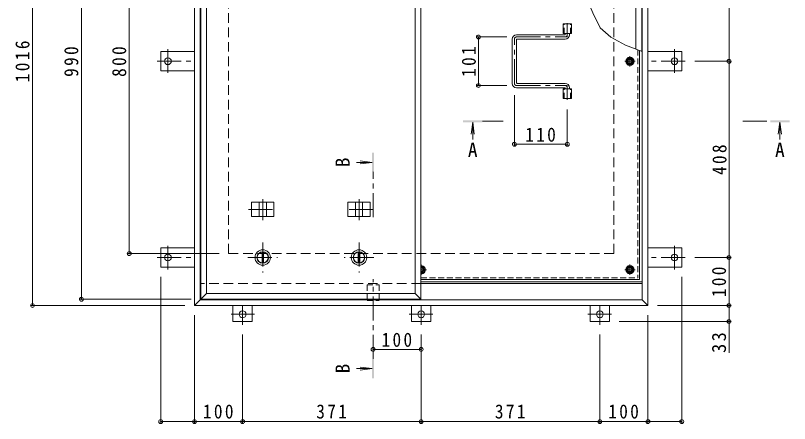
# Model space of a CAD drawing. Units: millimetres on the paper, enlarged 2 times, with parts at other scales. Extents: x -524 to 544, y -392 to 371.
# Drawn here: x -448.3 to -126.7, y -75.4 to 94.3 of the extents above; entities that cross this region are included whole.
import ezdxf
from ezdxf.enums import TextEntityAlignment as Align

# ---------------------------------------------------------------- set-up
doc = ezdxf.new("R2010")
doc.units = ezdxf.units.MM
doc.header["$LTSCALE"] = 2
doc.header["$PDMODE"] = 32
doc.header["$PDSIZE"] = 1.6
for name, pattern in [('CHAIN1', [8, 5, -1, 1, -1]), ('DASHED1', [1.8, 1.2, -0.6]), ('DASHED2', [3, 2, -1])]:
    doc.linetypes.add(name, pattern=pattern)
for name, color, linetype, lineweight in [('0-1_躯体', 2, 'DASHED2', 9), ('0-2_仕上', 3, 'Continuous', 9), ('0-3_建具', 4, 'Continuous', 9), ('0-5_寸法', 4, 'Continuous', 9), ('0-6_ハッチ', 6, 'Continuous', 5), ('0-7', 5, 'Continuous', 5), ('0-A', 3, 'CHAIN1', 9), ('0-B', 2, 'Continuous', 9), ('0-C', 2, 'Continuous', 9), ('0-E', 3, 'Continuous', 9), ('0-F', 7, 'Continuous', 9)]:
    doc.layers.add(name, color=color, linetype=linetype, lineweight=lineweight)
doc.styles.add('ＭＳ ゴシック', font='')
doc.styles.get('ＭＳ ゴシック').set_extended_font_data('MS Gothic')

msp = doc.modelspace()

# ---------------------------------------------------------------- linework, layer by layer
at = {"layer": '0-1_躯体'}
for p, q in [((-359.693, -4.769), (-359.693, 155.231)), ((-199.693, -4.769), (-199.693, 155.231)), ((-359.693, -4.769), (-199.693, -4.769)), ((-279.793, -17.169), (-371.493, -17.169))]:
    msp.add_line(p, q, dxfattribs=at)
at = {"layer": '0-1_躯体', "linetype": 'Continuous'}
msp.add_line((-187.893, -17.169), (-279.793, -17.169), dxfattribs=at)
at = {"layer": '0-2_仕上'}
for p, q in [((-371.293, 174.231), (-371.293, -23.769)), ((-188.093, 79.385), (-188.093, 174.231)), ((-368.893, 171.831), (-368.893, -21.369)), ((-190.493, 80.314), (-190.493, 171.831)), ((-220.723, 86.731), (-220.723, 90.731)), ((-220.723, 90.731), (-217.263, 90.731)), ((-217.263, 86.731), (-217.263, 90.731)), ((-220.723, 86.731), (-217.263, 86.731)), ((-220.723, 59.731), (-220.723, 63.731)), ((-220.723, 63.731), (-217.263, 63.731)), ((-217.263, 59.731), (-217.263, 63.731)), ((-220.723, 59.731), (-217.263, 59.731)), ((-368.893, -21.369), (-371.293, -23.769)), ((-279.793, -23.769), (-282.193, -21.369))]:
    msp.add_line(p, q, dxfattribs=at)
at = {"layer": '0-2_仕上', "linetype": 'DASHED1'}
for p, q in [((-220.263, 86.731), (-220.263, 90.731)), ((-217.723, 86.731), (-217.723, 90.731)), ((-220.263, 59.731), (-220.263, 63.731)), ((-217.723, 59.731), (-217.723, 63.731))]:
    msp.add_line(p, q, dxfattribs=at)
at = {"layer": '0-2_仕上'}
for points in [[(-371.293, -23.769), (-279.793, -23.769), (-279.793, 174.231)], [(-368.893, -21.369), (-282.193, -21.369), (-282.193, 171.831)]]:
    msp.add_lwpolyline(points, dxfattribs=at)
at = {"layer": '0-3_建具', "color": 2}
for p, q in [((-373.893, -26.369), (-373.893, 176.831)), ((-371.493, -23.969), (-371.493, 174.431)), ((-187.893, -23.969), (-187.893, 174.431)), ((-185.493, -26.369), (-185.493, 176.831)), ((-187.893, -17.169), (-279.793, -17.169)), ((-373.893, -26.369), (-371.493, -23.969)), ((-187.893, -23.969), (-371.493, -23.969)), ((-185.493, -26.369), (-187.893, -23.969)), ((-185.493, -26.369), (-373.893, -26.369))]:
    msp.add_line(p, q, dxfattribs=at)
at = {"layer": '0-3_建具'}
for p, q in [((-350.16, 10.631), (-350.16, 16.631)), ((-350.16, 16.631), (-340.925, 16.631)), ((-347.043, 10.631), (-347.043, 16.631)), ((-344.043, 10.631), (-344.043, 16.631)), ((-340.925, 10.631), (-340.925, 16.631)), ((-300.925, 16.631), (-310.16, 16.631)), ((-310.16, 10.631), (-310.16, 16.631)), ((-307.043, 10.631), (-307.043, 16.631)), ((-304.043, 10.631), (-304.043, 16.631)), ((-300.925, 10.631), (-300.925, 16.631)), ((-350.16, 10.631), (-340.925, 10.631)), ((-300.925, 10.631), (-310.16, 10.631))]:
    msp.add_line(p, q, dxfattribs=at)
at = {"layer": '0-3_建具', "linetype": 'CHAIN1'}
for p, q in [((-345.543, 9.207), (-345.543, 17.855)), ((-305.543, 9.207), (-305.543, 17.855)), ((-351.425, 13.631), (-339.661, 13.631)), ((-299.661, 13.631), (-311.425, 13.631))]:
    msp.add_line(p, q, dxfattribs=at)
at = {"layer": '0-5_寸法'}
for p, q in [((-258.293, 49.854), (-258.945, 44.897)), ((-258.293, 49.854), (-258.293, 42.734)), ((-258.293, 49.854), (-257.64, 44.897)), ((-130.68, 49.854), (-131.333, 44.897)), ((-130.68, 49.854), (-130.028, 44.897)), ((-130.68, 49.854), (-130.68, 42.734)), ((-300.093, 33.182), (-306.647, 33.182)), ((-300.093, 33.182), (-305.05, 33.835)), ((-300.093, 33.182), (-305.05, 32.53)), ((-300.093, -52.587), (-306.647, -52.587)), ((-300.093, -52.587), (-305.05, -51.934)), ((-300.093, -52.587), (-305.05, -53.239))]:
    msp.add_line(p, q, dxfattribs=at)
at = {"layer": '0-5_寸法', "linetype": 'CHAIN1'}
for p, q in [((-245.693, 50.254), (-254.293, 50.254)), ((-146.079, 50.254), (-134.68, 50.254)), ((-299.693, 10.349), (-299.693, 29.182)), ((-299.693, -48.587), (-299.693, -15.459))]:
    msp.add_line(p, q, dxfattribs=at)
at = {"layer": '0-5_寸法', "color": 7}
msp.add_line((-151.789, -33.009), (-151.789, -46.068), dxfattribs=at)
msp.add_lwpolyline([(-187.893, 79.307), (-194.801, 81.982), (-200.848, 85.267), (-205.362, 89.115), (-208.433, 95.404), (-211.596, 102.896), (-218.588, 108.14), (-224.582, 109.472), (-233.406, 110.138), (-241.481, 110.222), (-248.14, 110.971), (-264.966, 113.302)], dxfattribs=at)
at = {"layer": '0-5_寸法', "color": 7, "linetype": 'DASHED1'}
for points in [[(-302.153, -17.809), (-297.233, -17.809), (-297.233, -24.209)], [(-302.153, -17.809), (-302.153, -24.209), (-297.233, -24.209)]]:
    msp.add_lwpolyline(points, dxfattribs=at)
at = {"layer": '0-5_寸法'}
for points in [[(-262.293, 49.854), (-262.293, 50.654), (-254.293, 49.854), (-254.293, 50.654)], [(-126.68, 49.854), (-126.68, 50.654), (-134.68, 49.854), (-134.68, 50.654)], [(-299.293, 37.182), (-300.093, 37.182), (-299.293, 29.182), (-300.093, 29.182)], [(-300.093, -56.587), (-299.293, -56.587), (-300.093, -48.587), (-299.293, -48.587)]]:
    msp.add_solid(points, dxfattribs=at)
at = {"layer": '0-6_ハッチ', "linetype": 'CHAIN1'}
for p, q in [((-218.993, 91.007), (-218.993, 85.331)), ((-240.993, 66.033), (-240.993, 84.429)), ((-240.091, 85.331), (-218.993, 85.331)), ((-240.091, 65.131), (-218.993, 65.131)), ((-218.993, 59.153), (-218.993, 65.131))]:
    msp.add_line(p, q, dxfattribs=at)
at = {"layer": '0-6_ハッチ'}
for p, q in [((-241.893, 66.031), (-241.893, 84.431)), ((-220.093, 86.231), (-240.093, 86.231)), ((-240.093, 66.231), (-240.093, 84.231)), ((-239.893, 84.431), (-219.893, 84.431)), ((-219.893, 86.431), (-219.893, 86.731)), ((-218.093, 86.231), (-218.093, 86.731)), ((-239.893, 66.031), (-219.893, 66.031)), ((-220.093, 64.231), (-240.093, 64.231)), ((-219.893, 64.031), (-219.893, 63.731)), ((-218.093, 64.231), (-218.093, 63.731)), ((-279.793, -16.569), (-187.893, -16.569)), ((-279.793, -17.169), (-187.893, -17.169))]:
    msp.add_line(p, q, dxfattribs=at)
for centre, radius, start, end in [((-240.093, 84.431), 1.8, 90, 180), ((-239.893, 84.231), 0.2, 90, 180), ((-220.093, 86.431), 0.2, 270, 0), ((-219.893, 86.231), 1.8, 270, 0), ((-240.093, 66.031), 1.8, 180, 270), ((-239.893, 66.231), 0.2, 180, 270), ((-219.893, 64.231), 1.8, 0, 90), ((-220.093, 64.031), 0.2, 0, 90)]:
    msp.add_arc(centre, radius, start, end, dxfattribs=at)
at = {"layer": '0-6_ハッチ', "linetype": 'CHAIN1'}
for centre, radius, start, end in [((-240.091, 84.429), 0.902, 90, 180), ((-219.893, 86.231), 0.9, 270.29569, 0), ((-240.091, 66.033), 0.902, 180, 270), ((-219.893, 64.231), 0.9, 0, 89.70431)]:
    msp.add_arc(centre, radius, start, end, dxfattribs=at)
at = {"layer": '0-7'}
for centre, radius in [((-192.993, 75.231), 1), ((-192.993, 75.231), 0.838), ((-192.993, -11.469), 1), ((-192.993, -11.469), 0.838)]:
    msp.add_circle(centre, radius, dxfattribs=at)
for radius, start, end in [(1, 264.25845, 95.74155), (0.838, 263.1403, 96.8597)]:
    msp.add_arc((-279.693, -11.469), radius, start, end, dxfattribs=at)
at = {"layer": '0-A'}
for p, q in [((-192.993, 73.095), (-192.993, 77.367)), ((-190.857, 75.231), (-195.129, 75.231)), ((-279.693, -13.605), (-279.693, -9.333)), ((-192.993, -13.605), (-192.993, -9.333)), ((-277.557, -11.469), (-279.793, -11.469)), ((-190.857, -11.469), (-195.129, -11.469))]:
    msp.add_line(p, q, dxfattribs=at)
at = {"layer": '0-A', "linetype": 'DASHED1'}
for p in [(-189.633, 79.981), (-279.793, -14.829)]:
    msp.add_line(p, (-189.633, -14.829), dxfattribs=at)
at = {"layer": '0-A', "linetype": 'Continuous'}
for q in [(-188.993, 79.733), (-279.793, -15.469)]:
    msp.add_line((-188.993, -15.469), q, dxfattribs=at)
at = {"layer": '0-B'}
for p, q in [((-194.493, 75.231), (-193.742, 76.531)), ((-194.493, 75.231), (-193.742, 73.931)), ((-193.742, 76.531), (-192.243, 76.531)), ((-191.493, 75.231), (-192.243, 76.531)), ((-191.493, 75.231), (-192.243, 73.931)), ((-193.742, 73.931), (-192.243, 73.931)), ((-279.793, -10.169), (-278.943, -10.169)), ((-279.793, -12.769), (-278.943, -12.769)), ((-278.193, -11.469), (-278.943, -10.169)), ((-278.193, -11.469), (-278.943, -12.769)), ((-194.493, -11.469), (-193.742, -10.169)), ((-193.742, -10.169), (-192.243, -10.169)), ((-191.493, -11.469), (-192.243, -10.169)), ((-191.493, -11.469), (-192.243, -12.769))]:
    msp.add_line(p, q, dxfattribs=at)
msp.add_lwpolyline([(-194.493, -11.469), (-193.742, -12.769), (-192.243, -12.769)], dxfattribs=at)
for centre, radius in [((-192.993, 75.231), 1.7), ((-192.993, 75.231), 1.3), ((-192.993, -11.469), 1.7), ((-192.993, -11.469), 1.3)]:
    msp.add_circle(centre, radius, dxfattribs=at)
for radius, start, end in [(1.7, 266.62637, 93.37363), (1.3, 265.58657, 94.41343)]:
    msp.add_arc((-279.693, -11.469), radius, start, end, dxfattribs=at)
at = {"layer": '0-C', "linetype": 'CHAIN1'}
for p, q in [((-345.543, -0.169), (-345.543, -12.569)), ((-305.543, -0.169), (-305.543, -12.569)), ((-351.743, -6.369), (-339.343, -6.369)), ((-299.343, -6.369), (-311.743, -6.369))]:
    msp.add_line(p, q, dxfattribs=at)
at = {"layer": '0-C'}
for p, q in [((-345.843, -8.65), (-345.843, -4.089)), ((-345.243, -8.65), (-345.243, -4.089)), ((-305.843, -8.65), (-305.843, -4.089)), ((-305.243, -8.65), (-305.243, -4.089))]:
    msp.add_line(p, q, dxfattribs=at)
for centre, radius in [((-345.543, -6.369), 3.2), ((-305.543, -6.369), 3.2), ((-345.543, -6.369), 2.4), ((-345.543, -6.369), 2.3), ((-305.543, -6.369), 2.4), ((-305.543, -6.369), 2.3)]:
    msp.add_circle(centre, radius, dxfattribs=at)
at = {"layer": '0-E'}
for p, q in [((-387.933, 79.231), (-387.933, 71.231)), ((-373.893, 79.231), (-387.933, 79.231)), ((-185.493, 79.231), (-171.453, 79.231)), ((-171.453, 79.231), (-171.453, 71.231)), ((-373.893, 71.231), (-387.933, 71.231)), ((-185.493, 71.231), (-171.453, 71.231)), ((-387.933, -10.369), (-387.933, -2.369)), ((-373.893, -2.369), (-387.933, -2.369)), ((-185.493, -2.369), (-171.453, -2.369)), ((-171.453, -10.369), (-171.453, -2.369)), ((-373.893, -10.369), (-387.933, -10.369)), ((-185.493, -10.369), (-171.453, -10.369)), ((-357.893, -26.369), (-357.893, -33.009)), ((-349.893, -26.369), (-349.893, -33.009)), ((-283.693, -26.369), (-283.693, -33.009)), ((-275.693, -26.369), (-275.693, -33.009)), ((-209.493, -26.369), (-209.493, -33.009)), ((-201.493, -26.369), (-201.493, -33.009)), ((-349.893, -33.009), (-357.893, -33.009)), ((-283.693, -33.009), (-275.693, -33.009)), ((-209.493, -33.009), (-201.493, -33.009))]:
    msp.add_line(p, q, dxfattribs=at)
at = {"layer": '0-E', "linetype": 'CHAIN1'}
for p, q in [((-384.933, 80.199), (-384.933, 70.421)), ((-174.453, 80.199), (-174.453, 70.421)), ((-389.365, 75.231), (-373.893, 75.231)), ((-170.021, 75.231), (-185.493, 75.231)), ((-384.933, -11.337), (-384.933, -1.56)), ((-174.453, -11.337), (-174.453, -1.56)), ((-389.365, -6.369), (-373.893, -6.369)), ((-170.021, -6.369), (-185.493, -6.369)), ((-353.893, -34.441), (-353.893, -26.409)), ((-279.693, -34.441), (-279.693, -26.409)), ((-205.493, -34.441), (-205.493, -26.409)), ((-348.925, -30.009), (-358.702, -30.009)), ((-284.661, -30.009), (-274.883, -30.009)), ((-210.461, -30.009), (-200.683, -30.009))]:
    msp.add_line(p, q, dxfattribs=at)
at = {"layer": '0-E'}
for centre in [(-384.933, 75.231), (-174.453, 75.231), (-384.933, -6.369), (-174.453, -6.369), (-353.893, -30.009), (-279.693, -30.009), (-205.493, -30.009)]:
    msp.add_circle(centre, 1.4, dxfattribs=at)
at = {"layer": '0-F'}
for p, q in [((-441.174, 176.831), (-441.174, -26.369)), ((-420.884, -23.769), (-420.884, 174.231)), ((-400.994, -4.769), (-400.994, 155.231)), ((-151.789, 156.831), (-151.789, 75.231)), ((-256.53, 85.331), (-244.091, 85.331)), ((-255.93, 85.331), (-255.93, 65.131)), ((-151.189, 75.231), (-166.021, 75.231)), ((-151.789, 75.231), (-151.789, -6.369)), ((-256.53, 65.131), (-244.091, 65.131)), ((-240.993, 40.1), (-240.993, 61.131)), ((-218.993, 40.1), (-218.993, 55.153)), ((-218.993, 40.7), (-240.993, 40.7)), ((-401.594, -4.769), (-363.693, -4.769)), ((-151.189, -6.369), (-166.021, -6.369)), ((-151.789, -6.369), (-151.789, -26.369)), ((-387.933, -75.237), (-387.933, -14.369)), ((-171.453, -75.237), (-171.453, -14.369)), ((-421.484, -23.769), (-375.293, -23.769)), ((-441.774, -26.369), (-377.893, -26.369)), ((-151.189, -26.369), (-181.493, -26.369)), ((-151.789, -26.369), (-151.789, -33.009)), ((-373.893, -75.237), (-373.893, -30.369)), ((-185.493, -75.237), (-185.493, -30.369)), ((-151.189, -33.009), (-197.493, -33.009)), ((-353.893, -75.237), (-353.893, -38.441)), ((-279.693, -75.237), (-279.693, -38.441)), ((-205.493, -75.237), (-205.493, -38.441)), ((-279.693, -44.593), (-299.693, -44.593)), ((-387.933, -74.637), (-373.893, -74.637)), ((-373.893, -74.637), (-353.893, -74.637)), ((-353.893, -74.637), (-279.693, -74.637)), ((-279.693, -74.637), (-205.493, -74.637)), ((-205.493, -74.637), (-185.493, -74.637)), ((-185.493, -74.637), (-171.453, -74.637))]:
    msp.add_line(p, q, dxfattribs=at)
for p in [(-255.93, 85.331), (-151.789, 75.231), (-255.93, 65.131), (-240.993, 40.7), (-218.993, 40.7), (-400.994, -4.769), (-151.789, -6.369), (-441.174, -26.369), (-420.884, -23.769), (-151.789, -26.369), (-151.789, -33.009), (-299.693, -44.593), (-279.693, -44.593), (-387.933, -74.637), (-373.893, -74.637), (-353.893, -74.637), (-279.693, -74.637), (-205.493, -74.637), (-185.493, -74.637), (-171.453, -74.637)]:
    msp.add_point(p, dxfattribs=at)

# ---------------------------------------------------------------- texts
at = {"layer": '0-5_寸法', "color": 2, "style": 'ＭＳ ゴシック'}
for p in [(-260.293, 33.715), (-132.68, 33.715)]:
    msp.add_text('A', height=5.865, dxfattribs=at).set_placement(p, align=Align.BOTTOM_LEFT)
for p in [(-307.666, 31.182), (-307.666, -54.587)]:
    msp.add_text('B', height=5.865, rotation=90, dxfattribs=at).set_placement(p, align=Align.BOTTOM_LEFT)
at = {"layer": '0-F', "color": 2, "char_height": 5.865, "attachment_point": 7, "rotation": 90, "style": 'ＭＳ ゴシック'}
for s, insert in [('\\T1.28;\\W0.9;1016', (-442.374, 66.481)), ('\\T1.27;\\W0.9;990', (-422.084, 68.731)), ('\\T1.27;\\W0.9;800', (-402.194, 68.731)), ('\\T1.27;\\W0.9;101', (-256.93, 68.731)), ('\\T1.27;\\W0.9;408', (-152.789, 27.931)), ('\\T1.27;\\W0.9;100', (-152.989, -22.869)), ('\\T1.27;\\W0.95;33', (-152.989, -46.068))]:
    msp.add_mtext(s, dxfattribs=dict(at, insert=insert))
at = {"layer": '0-F', "color": 2, "char_height": 5.865, "attachment_point": 7, "style": 'ＭＳ ゴシック'}
for s, insert in [('\\T1.27;\\W0.9;110', (-236.493, 41.7)), ('\\T1.27;\\W0.9;100', (-296.193, -43.593)), ('\\T1.27;\\W0.9;100', (-370.393, -73.437)), ('\\T1.27;\\W0.9;371', (-323.293, -73.437)), ('\\T1.27;\\W0.9;371', (-249.093, -73.437)), ('\\T1.27;\\W0.9;100', (-201.993, -73.437))]:
    msp.add_mtext(s, dxfattribs=dict(at, insert=insert))

doc.saveas('drawing.dxf')
